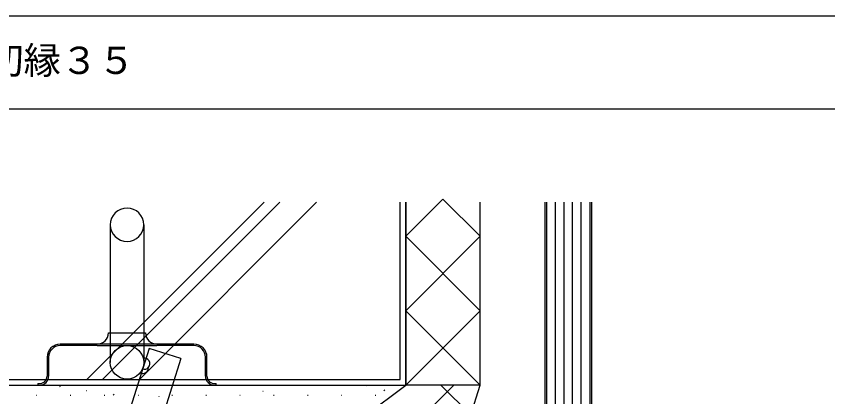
# Model space of a CAD drawing. Units: millimetres on the paper. Extents: x -437 to 438, y -233 to 230.
# Drawn here: x -278.2 to -59.8, y 93.2 to 195.5 of the extents above; entities that cross this region are included whole.
import ezdxf
from ezdxf.enums import TextEntityAlignment as Align

# ---------------------------------------------------------------- set-up
doc = ezdxf.new("R2010")
doc.units = ezdxf.units.MM
for name, color, linetype in [('0-1_USER1', 3, 'Continuous'), ('0-5_YKK_13', 4, 'Continuous'), ('0-7_YKK_ZWAK', 7, 'Continuous'), ('0-8_YSS_K', 3, 'Continuous'), ('0-9_YSS_KE', 3, 'Continuous')]:
    doc.layers.add(name, color=color, linetype=linetype)
doc.styles.add('ＭＳ ゴシック', font='')
doc.styles.get('ＭＳ ゴシック').set_extended_font_data('MS Gothic')

msp = doc.modelspace()

# ---------------------------------------------------------------- linework, layer by layer
at = {"layer": '0-5_YKK_13'}
for p, q in [((-252.842, 139.41), (-252.842, 102.41)), ((-243.842, 139.41), (-243.842, 102.41)), ((-253.342, 110.31), (-243.342, 110.31)), ((-256.342, 107.31), (-266.342, 107.31)), ((-240.342, 107.31), (-256.342, 107.31)), ((-230.342, 107.31), (-240.342, 107.31)), ((-256.342, 106.91), (-266.342, 106.91)), ((-256.342, 106.91), (-240.342, 106.91)), ((-230.342, 106.91), (-240.342, 106.91)), ((-269.842, 103.81), (-269.842, 98.71)), ((-269.442, 103.81), (-269.442, 98.71)), ((-227.242, 98.71), (-227.242, 103.81)), ((-226.842, 98.71), (-226.842, 103.81)), ((-272.342, 96.71), (-272.342, 96.31)), ((-272.342, 96.71), (-271.842, 96.71)), ((-272.342, 96.31), (-271.842, 96.31)), ((-271.842, 96.31), (-224.842, 96.31)), ((-224.842, 96.71), (-224.342, 96.71)), ((-224.842, 96.31), (-224.342, 96.31)), ((-224.342, 96.31), (-224.342, 96.71))]:
    msp.add_line(p, q, dxfattribs=at)
msp.add_circle((-248.342, 102.41), 4.5, dxfattribs=at)
for centre, radius, start, end in [((-248.342, 139.41), 4.5, 0, 180), ((-248.342, 139.41), 4.5, 180, 0), ((-256.342, 110.31), 3, 270, 0), ((-240.342, 110.31), 3, 180, 270), ((-266.342, 103.81), 3.5, 90, 180), ((-230.342, 103.81), 3.5, 0, 90), ((-266.342, 103.81), 3.1, 90, 180), ((-230.342, 103.81), 3.1, 0, 90), ((-271.842, 98.71), 2.4, 270, 0), ((-271.842, 98.71), 2, 270, 0), ((-224.842, 98.71), 2.4, 180, 270), ((-224.842, 98.71), 2, 180, 270)]:
    msp.add_arc(centre, radius, start, end, dxfattribs=at)
at = {"layer": '0-7_YKK_ZWAK'}
for p, q in [((438.1, 195.495), (-436.9, 195.495)), ((438.1, 170.495), (-436.9, 170.495))]:
    msp.add_line(p, q, dxfattribs=at)
at = {"layer": '0-8_YSS_K'}
for p, q in [((-173.342, 136.31), (-163.342, 146.31)), ((-153.342, 136.31), (-163.342, 146.31)), ((-211.461, 145.495), (-259.146, 97.81)), ((-207.218, 145.495), (-254.903, 97.81)), ((-197.319, 145.495), (-245.004, 97.81)), ((-174.842, 97.81), (-174.842, 145.495)), ((-173.342, 145.495), (-173.342, 96.31)), ((-133.041, 61.81), (-133.042, 145.495)), ((-130.741, 61.81), (-130.742, 145.495)), ((-128.441, 61.81), (-128.442, 145.495)), ((-126.141, 61.81), (-126.142, 145.495)), ((-153.342, 116.31), (-173.342, 136.31)), ((-173.342, 116.31), (-153.342, 136.31)), ((-173.342, 96.31), (-153.342, 116.31)), ((-153.342, 96.31), (-173.342, 116.31)), ((-242.431, 106.16), (-253.358, 71.718)), ((-233.853, 103.438), (-242.431, 106.16)), ((-233.853, 103.438), (-244.779, 68.997)), ((-321.842, 97.81), (-174.842, 97.81)), ((-231.31, 96.236), (-231.282, 96.246)), ((-212.673, 66.81), (-173.342, 96.31)), ((-201.618, 55.088), (-160.396, 96.31)), ((-155.87, 88.268), (-163.912, 96.31)), ((-266.47, 95.882), (-266.22, 96.048)), ((-259.209, 94.879), (-259.18, 94.889)), ((-211.782, 94.628), (-211.754, 94.638)), ((-184.025, 95.935), (-183.997, 95.945)), ((-179.22, 94.865), (-178.97, 95.03)), ((-272.74, 93.62), (-272.59, 93.62)), ((-263.62, 93.62), (-263.47, 93.62)), ((-254.5, 93.62), (-254.35, 93.62)), ((-252.062, 93.665), (-251.812, 93.831)), ((-245.38, 93.62), (-245.23, 93.62)), ((-239.681, 93.272), (-239.653, 93.282)), ((-236.26, 93.62), (-236.11, 93.62)), ((-227.14, 93.62), (-226.99, 93.62)), ((-218.02, 93.62), (-217.87, 93.62)), ((-208.9, 93.62), (-208.75, 93.62)), ((-199.78, 93.62), (-199.63, 93.62)), ((-190.66, 93.62), (-190.51, 93.62)), ((-181.54, 93.62), (-181.39, 93.62))]:
    msp.add_line(p, q, dxfattribs=at)
for points in [[(-123.342, 145.495), (-123.341, 61.31), (-135.841, 61.31), (-135.842, 145.495)], [(-123.842, 145.495), (-123.841, 61.81), (-135.341, 61.81), (-135.342, 145.495)]]:
    msp.add_lwpolyline(points, dxfattribs=at)
for centre, start, end in [((-243.692, 102.047), 249.98778, 101.66206), ((-244.085, 100.913), 240.59915, 4.44626)]:
    msp.add_arc(centre, 1.5, start, end, dxfattribs=at)
at = {"layer": '0-9_YSS_KE'}
for p, q in [((-173.342, 96.31), (-173.342, 145.495)), ((-153.342, 96.31), (-153.342, 145.495)), ((-323.342, 96.31), (-173.342, 96.31)), ((-153.342, 96.31), (-173.342, 96.31)), ((-169.439, 45.11), (-153.342, 96.31))]:
    msp.add_line(p, q, dxfattribs=at)

# ---------------------------------------------------------------- texts
at = {"layer": '0-1_USER1', "style": 'ＭＳ ゴシック'}
msp.add_text('見切縁３５', height=7.331, dxfattribs=at).set_placement((-296.175, 177.768), align=Align.BOTTOM_LEFT)

doc.saveas('drawing.dxf')
